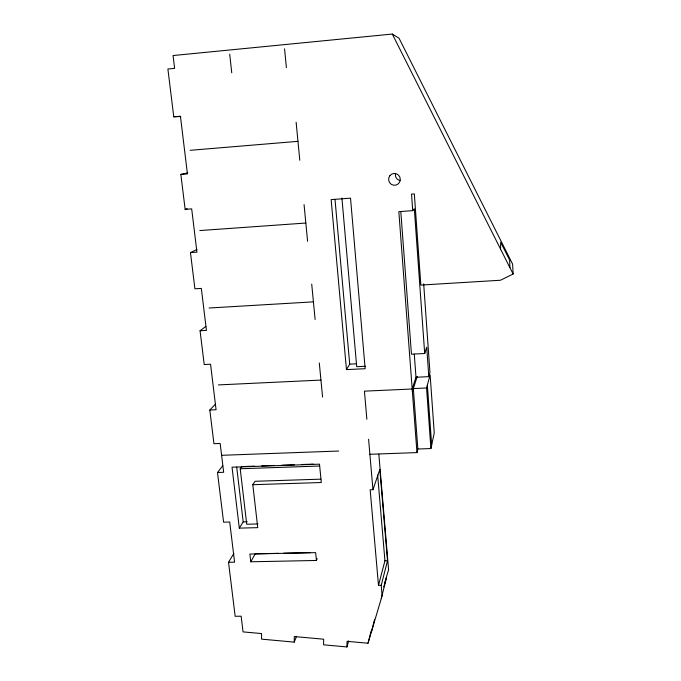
<?xml version="1.0" encoding="UTF-8"?>
<svg xmlns="http://www.w3.org/2000/svg" width="681" height="681" viewBox="0 0 681 681"><rect width="100%" height="100%" fill="white"/><g stroke="black" fill="none" stroke-linecap="round" stroke-linejoin="round"><path stroke-width="1.02" d="M233.906 553.355L228.527 562.293L235.158 616.279L241.142 616.211L243.049 631.891L261.564 633.568L261.564 639.136L294.243 642.123L294.286 636.539L323.662 639.212L323.577 644.813L346.944 646.95L348.706 640.881M346.944 646.95L347.063 641.332L368.029 643.239L382.109 595.73L381.215 585.319L387.523 560.71L379.836 469.532L372.95 489.69L370.166 489.775L378.483 585.371L381.215 585.319M500.518 249.025L500.714 242.3L509.652 260.074L509.89 267.633M430.911 448.541L434.24 432.971L430.137 374.967L426.561 387.983L430.911 448.541L417.862 449.017L416.968 452.593L369.894 454.287M381.249 598.633L386.425 577.897L383.761 586.894M371.732 630.751L374.49 619.812M368.029 643.239L371.077 631.202M378.483 585.371L384.935 560.761L377.64 474.921M366.872 419.275L364.437 391.158L412.184 388.996L415.989 377.248L428.809 376.653L429.958 372.516L423.684 283.849M384.399 583.889L385.293 580.867M385.889 578.85L388.579 569.767L378.849 454.253M412.371 391.575L417.189 376.567M400.82 211.893L411.46 354.171L424.697 353.507L426.715 347.199L428.809 376.653M294.243 642.123L296.49 636.377M316.444 560.463L315.644 552.64L249.876 554.045L250.787 561.791L316.444 560.463L317.176 558.684M250.787 561.791L255.205 553.815L278.401 553.321M346.467 369.613L331.145 199.601L350.528 198.162L365.152 368.702L346.467 369.613L349.711 364.156L335.035 199.661M320.845 479.16L255.06 481.288L252.804 484.702L257.741 527.656L239.303 528.124L243.194 521.91L236.707 467.064M257.895 523.953L246.718 524.242L240.206 468.758L241.772 466.587L254.396 466.153M228.527 562.293L234.579 562.165L229.71 522.021L223.598 522.182L217.486 472.503L222.704 465.795M416.968 452.593L398.836 211.646L412.729 210.65L414.32 208.803L424.697 353.507M217.486 472.503L223.666 472.291L220.167 443.476L213.945 443.714L209.808 410.013L215.588 404.003M209.808 410.013L216.073 409.741L210.548 364.224L204.215 364.548L200.061 330.745L205.875 326.403M180.788 116.519L173.766 116.8L167.892 69.019L174.617 68.372L173.059 55.544L392.29 34.05L399.032 38.204L512.623 264.16L513.108 274.017L500.458 280.249L420.849 285.075L414.329 193.906L411.537 194.111L412.729 210.65M200.061 330.745L206.437 330.387L201.338 288.404L194.911 288.804L190.459 252.591L196.937 249.518M187.769 172.897L180.848 174.413L185.147 209.365L187.164 208.701M173.766 116.8L180.431 116.213L187.428 173.885L180.848 174.413M190.144 150.314L297.963 141.333M185.147 209.365L191.684 208.88L196.937 252.157L190.459 252.591M199.788 230.553L305.829 223.036M209.101 308.008L313.422 301.853M349.711 364.156L356.41 363.824M365.544 366.267L356.708 366.701L341.913 197.992M218.346 384.918L320.947 380.075M426.561 387.983L413.333 388.579L417.862 449.017M221.606 455.308L338.644 451.035M261.759 465.898L274.383 465.455M281.747 465.2L294.371 464.765M301.734 464.51L313.311 464.11M240.206 468.758L319.559 466.034M252.804 484.702L321.304 482.523L319.5 464.161L232.034 467.192L239.303 528.124M243.194 521.91L247.22 521.799M283.662 553.21L310.613 552.631M384.935 560.761L387.523 560.71M392.29 34.05L513.108 274.017M229.718 54.165L231.753 72.833M284.564 48.828L286.395 67.666M296.124 122.231L299.793 160.265M304.058 204.615L307.591 241.295M311.711 284.088L315.116 319.483M319.295 362.93L322.581 397.083M368.591 439.211L372.95 489.69M414.278 354.163L415.989 377.248M427.362 385.046L431.66 445.033M400.062 180.474A5.593 5.499 -89.6 0 1 395.431 174.132M389.89 175.664A5.933 5.831 87 0 0 393.609 185.223A5.933 5.831 87 0 0 399.875 177.179A5.933 5.831 87 0 0 389.89 175.664"/></g></svg>
